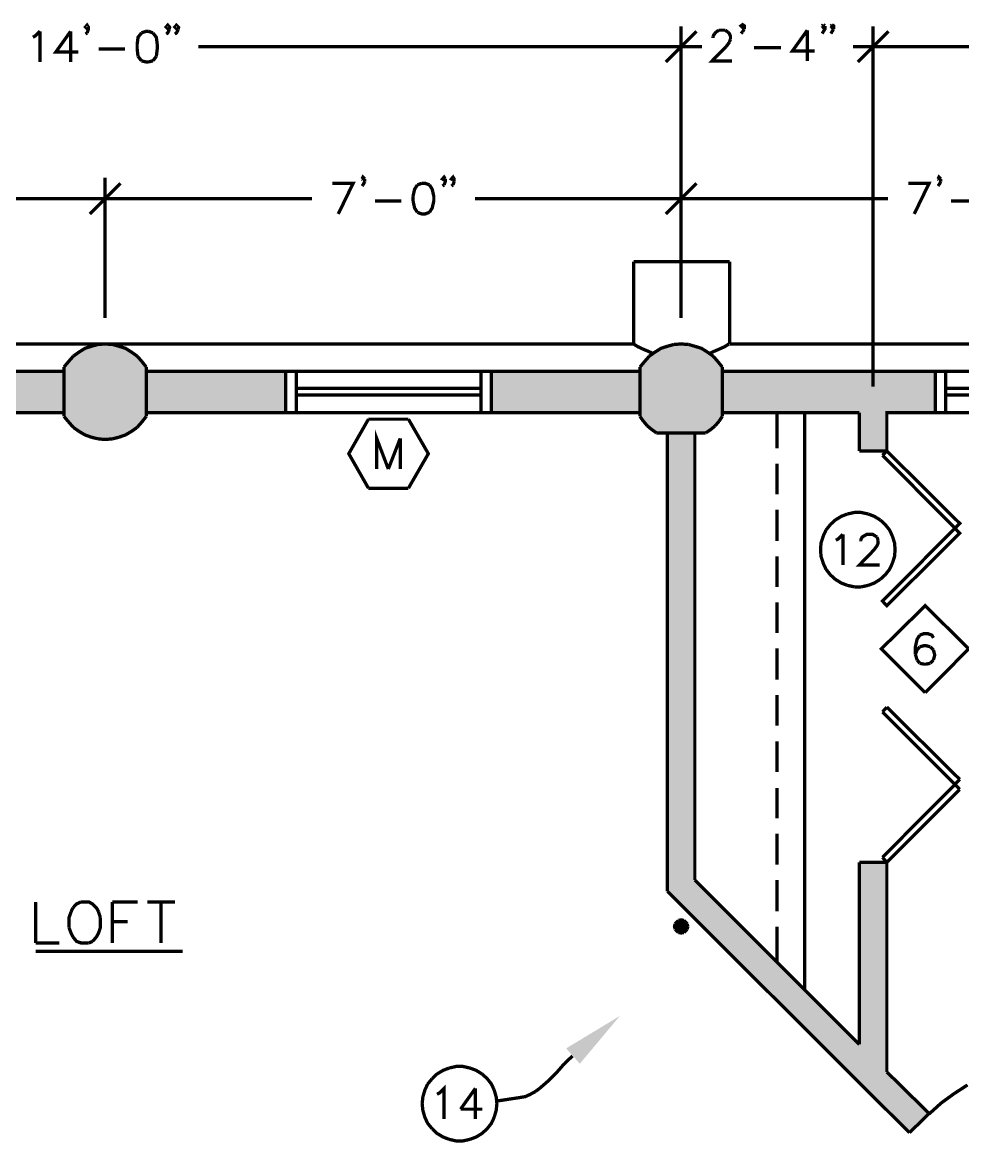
# Model space of a CAD drawing. Header units: millimetres. Extents: x 31 to 857, y 6 to 562.
# Drawn here: x 94.2 to 166.8, y 440.4 to 526.9 of the extents above; entities that cross this region are included whole.
import ezdxf

# ---------------------------------------------------------------- set-up
doc = ezdxf.new("R2010")
doc.units = ezdxf.units.MM
doc.layers.add('H', color=7, linetype='Continuous')
doc.layers.add('P', color=7, linetype='Continuous')

msp = doc.modelspace()

# ---------------------------------------------------------------- hatches: boundary and pattern name
at = {"layer": 'H', "linetype": 'Continuous'}
for points in [[(98.39, 501.28), (98.972, 501.65), (102.905, 501.28), (98.39, 501.28)], [(98.972, 501.65), (99.607, 501.915), (102.323, 501.65), (98.972, 501.65)], [(102.905, 501.28), (98.972, 501.65), (102.323, 501.65), (102.905, 501.28)], [(99.607, 501.915), (100.277, 502.038), (101.635, 501.915), (99.607, 501.915)], [(102.323, 501.65), (99.607, 501.915), (101.635, 501.915), (102.323, 501.65)], [(101.635, 501.915), (100.277, 502.038), (100.965, 502.038), (101.635, 501.915)], [(142.84, 501.28), (143.422, 501.65), (147.355, 501.28), (142.84, 501.28)], [(143.422, 501.65), (144.057, 501.915), (146.773, 501.65), (143.422, 501.65)], [(147.355, 501.28), (143.422, 501.65), (146.773, 501.65), (147.355, 501.28)], [(144.057, 501.915), (144.727, 502.038), (146.138, 501.915), (144.057, 501.915)], [(146.773, 501.65), (144.057, 501.915), (146.138, 501.915), (146.773, 501.65)], [(146.138, 501.915), (144.727, 502.038), (145.415, 502.038), (146.138, 501.915)], [(97.455, 500.257), (97.878, 500.803), (103.805, 500.257), (97.455, 500.257)], [(97.878, 500.803), (98.39, 501.28), (103.382, 500.803), (97.878, 500.803)], [(103.805, 500.257), (97.878, 500.803), (103.382, 500.803), (103.805, 500.257)], [(103.382, 500.803), (98.39, 501.28), (102.905, 501.28), (103.382, 500.803)], [(141.905, 500.257), (142.328, 500.803), (148.255, 500.257), (141.905, 500.257)], [(142.328, 500.803), (142.84, 501.28), (147.867, 500.803), (142.328, 500.803)], [(148.255, 500.257), (142.328, 500.803), (147.867, 500.803), (148.255, 500.257)], [(147.867, 500.803), (142.84, 501.28), (147.355, 501.28), (147.867, 500.803)], [(59.355, 496.746), (59.355, 499.921), (97.455, 496.746), (59.355, 496.746)], [(97.455, 496.746), (59.355, 499.921), (97.455, 499.921), (97.455, 496.746)], [(97.455, 496.447), (97.455, 500.257), (103.805, 496.447), (97.455, 496.447)], [(103.805, 496.447), (97.455, 500.257), (103.805, 500.257), (103.805, 496.447)], [(103.805, 496.746), (103.805, 499.921), (114.547, 496.746), (103.805, 496.746)], [(114.547, 496.746), (103.805, 499.921), (114.547, 499.921), (114.547, 496.746)], [(130.422, 496.746), (130.422, 499.921), (141.905, 496.746), (130.422, 496.746)], [(141.905, 496.746), (130.422, 499.921), (141.905, 499.921), (141.905, 496.746)], [(141.905, 496.447), (141.905, 500.257), (148.255, 496.447), (141.905, 496.447)], [(148.255, 496.447), (141.905, 500.257), (148.255, 500.257), (148.255, 496.447)], [(148.255, 496.746), (148.255, 499.921), (164.677, 496.746), (148.255, 496.746)], [(164.677, 496.746), (148.255, 499.921), (164.677, 499.921), (164.677, 496.746)], [(97.878, 495.9), (97.455, 496.447), (103.382, 495.9), (97.878, 495.9)], [(103.382, 495.9), (97.455, 496.447), (103.805, 496.447), (103.382, 495.9)], [(142.275, 495.935), (141.905, 496.447), (147.902, 495.935), (142.275, 495.935)], [(147.902, 495.935), (141.905, 496.447), (148.255, 496.447), (147.902, 495.935)], [(158.838, 493.783), (158.838, 496.746), (160.955, 493.783), (158.838, 493.783)], [(160.955, 493.783), (158.838, 496.746), (160.955, 496.746), (160.955, 493.783)], [(98.39, 495.388), (97.878, 495.9), (102.905, 495.388), (98.39, 495.388)], [(102.905, 495.388), (97.878, 495.9), (103.382, 495.9), (102.905, 495.388)], [(98.972, 495.053), (98.39, 495.388), (102.323, 495.053), (98.972, 495.053)], [(102.323, 495.053), (98.39, 495.388), (102.87, 495.388), (102.323, 495.053)], [(142.699, 495.512), (142.275, 495.935), (147.496, 495.512), (142.699, 495.512)], [(147.496, 495.512), (142.275, 495.935), (147.902, 495.935), (147.496, 495.512)], [(143.175, 495.177), (142.699, 495.512), (146.985, 495.177), (143.175, 495.177)], [(146.985, 495.177), (142.699, 495.512), (147.496, 495.512), (146.985, 495.177)], [(99.607, 494.788), (98.972, 495.053), (101.635, 494.788), (99.607, 494.788)], [(101.635, 494.788), (98.972, 495.053), (102.323, 495.053), (101.635, 494.788)], [(100.277, 494.665), (99.607, 494.788), (100.965, 494.665), (100.277, 494.665)], [(100.965, 494.665), (99.607, 494.788), (101.635, 494.788), (100.965, 494.665)], [(144.022, 460.675), (144.022, 495.177), (146.138, 460.675), (144.022, 460.675)], [(146.138, 460.675), (144.022, 495.177), (146.138, 495.177), (146.138, 460.675)], [(158.838, 447.975), (158.838, 462.033), (160.955, 447.975), (158.838, 447.975)], [(160.955, 447.975), (158.838, 462.033), (160.955, 462.033), (160.955, 447.975)], [(144.022, 459.775), (144.022, 460.675), (147.02, 459.775), (144.022, 459.775)], [(147.02, 459.775), (144.022, 460.675), (146.138, 460.675), (147.02, 459.775)], [(146.844, 456.988), (144.022, 459.775), (149.86, 456.988), (146.844, 456.988)], [(149.86, 456.988), (144.022, 459.775), (147.02, 459.775), (149.86, 456.988)], [(144.657, 457.323), (144.692, 457.412), (145.538, 457.323), (144.657, 457.323)], [(144.692, 457.412), (144.78, 457.5), (145.503, 457.412), (144.692, 457.412)], [(145.538, 457.323), (144.692, 457.412), (145.503, 457.412), (145.538, 457.323)], [(144.78, 457.5), (144.868, 457.535), (145.415, 457.5), (144.78, 457.5)], [(145.503, 457.412), (144.78, 457.5), (145.415, 457.5), (145.503, 457.412)], [(144.868, 457.535), (144.956, 457.588), (145.327, 457.535), (144.868, 457.535)], [(145.415, 457.5), (144.868, 457.535), (145.327, 457.535), (145.415, 457.5)], [(145.327, 457.535), (144.956, 457.588), (145.239, 457.588), (145.327, 457.535)], [(144.568, 457.165), (144.604, 457.235), (145.627, 457.165), (144.568, 457.165)], [(144.568, 457.077), (144.568, 457.165), (145.627, 457.077), (144.568, 457.077)], [(145.627, 457.077), (144.568, 457.165), (145.627, 457.165), (145.627, 457.077)], [(144.568, 456.988), (144.568, 457.077), (145.627, 456.988), (144.568, 456.988)], [(145.627, 456.988), (144.568, 457.077), (145.627, 457.077), (145.627, 456.988)], [(144.604, 456.865), (144.568, 456.988), (145.591, 456.865), (144.604, 456.865)], [(145.591, 456.865), (144.568, 456.988), (145.627, 456.988), (145.591, 456.865)], [(144.604, 457.235), (144.657, 457.323), (145.591, 457.235), (144.604, 457.235)], [(145.627, 457.165), (144.604, 457.235), (145.591, 457.235), (145.627, 457.165)], [(144.657, 456.777), (144.604, 456.865), (145.538, 456.777), (144.657, 456.777)], [(145.538, 456.777), (144.604, 456.865), (145.591, 456.865), (145.538, 456.777)], [(145.591, 457.235), (144.657, 457.323), (145.538, 457.323), (145.591, 457.235)], [(144.692, 456.688), (144.657, 456.777), (145.503, 456.688), (144.692, 456.688)], [(145.503, 456.688), (144.657, 456.777), (145.538, 456.777), (145.503, 456.688)], [(144.78, 456.653), (144.692, 456.688), (145.415, 456.653), (144.78, 456.653)], [(145.415, 456.653), (144.692, 456.688), (145.503, 456.688), (145.415, 456.653)], [(144.868, 456.6), (144.78, 456.653), (145.327, 456.6), (144.868, 456.6)], [(145.327, 456.6), (144.78, 456.653), (145.415, 456.653), (145.327, 456.6)], [(144.956, 456.565), (144.868, 456.6), (145.239, 456.565), (144.956, 456.565)], [(145.239, 456.565), (144.868, 456.6), (145.327, 456.6), (145.239, 456.565)], [(145.027, 456.53), (144.956, 456.565), (145.115, 456.53), (145.027, 456.53)], [(145.115, 456.53), (144.956, 456.565), (145.239, 456.565), (145.115, 456.53)], [(149.86, 453.99), (146.844, 456.988), (149.86, 456.988), (149.86, 453.99)], [(149.86, 453.99), (149.86, 456.988), (152.859, 453.99), (149.86, 453.99)], [(150.019, 453.813), (149.86, 453.99), (153.035, 453.813), (150.019, 453.813)], [(153.035, 453.813), (149.86, 453.99), (152.859, 453.99), (153.035, 453.813)], [(151.518, 452.296), (150.019, 453.813), (153.035, 452.296), (151.518, 452.296)], [(153.035, 452.296), (150.019, 453.813), (153.035, 453.813), (153.035, 452.296)], [(153.035, 452.296), (153.035, 453.813), (154.517, 452.296), (153.035, 452.296)], [(155.875, 447.975), (151.518, 452.296), (158.838, 447.975), (155.875, 447.975)], [(158.838, 447.975), (151.518, 452.296), (154.517, 452.296), (158.838, 447.975)], [(137.248, 446.493), (136.19, 447.675), (140.335, 450.18), (137.248, 446.493)], [(157.992, 445.858), (155.875, 447.975), (160.955, 445.858), (157.992, 445.858)], [(160.955, 445.858), (155.875, 447.975), (160.955, 447.975), (160.955, 445.858)], [(161.202, 442.648), (157.992, 445.858), (164.218, 442.648), (161.202, 442.648)], [(164.218, 442.648), (157.992, 445.858), (160.955, 445.858), (164.218, 442.648)], [(162.683, 441.149), (161.202, 442.648), (164.218, 442.648), (162.683, 441.149)]]:
    msp.add_hatch(color=256, dxfattribs=at).paths.add_polyline_path(points)

# ---------------------------------------------------------------- linework, layer by layer
at = {"layer": 'P', "const_width": 0.254}
for points in [[(99.307, 526.503), (99.219, 526.38), (99.095, 526.503), (99.219, 526.644), (99.307, 526.503)], [(99.307, 526.503), (99.307, 526.292), (99.219, 526.045)], [(105.569, 526.503), (105.445, 526.38), (105.322, 526.503), (105.445, 526.644), (105.569, 526.503)], [(105.569, 526.503), (105.569, 526.292)], [(106.257, 526.503), (106.116, 526.38), (105.992, 526.503), (106.116, 526.644), (106.257, 526.503)], [(106.257, 526.503), (106.257, 526.292)], [(145.062, 504.031), (145.062, 526.556)], [(145.062, 504.031), (145.062, 526.556)], [(149.931, 526.591), (149.807, 526.468), (149.684, 526.591), (149.807, 526.68), (149.931, 526.591), (149.931, 526.344)], [(155.945, 526.591), (156.034, 526.68)], [(156.157, 526.591), (156.034, 526.468), (155.945, 526.591)], [(156.034, 526.68), (156.157, 526.591)], [(156.157, 526.591), (156.157, 526.344), (156.034, 526.133)], [(156.616, 526.591), (156.704, 526.68)], [(156.827, 526.591), (156.704, 526.468), (156.616, 526.591)], [(156.704, 526.68), (156.827, 526.591), (156.827, 526.344)], [(159.879, 498.74), (159.879, 526.556)], [(159.879, 498.74), (159.879, 526.556)], [(95.038, 525.709), (95.25, 525.833), (95.585, 526.168)], [(95.585, 526.168), (95.585, 523.804)], [(97.949, 526.168), (96.802, 524.563), (98.548, 524.563)], [(97.949, 526.168), (97.949, 523.804)], [(99.219, 526.045), (99.095, 525.956)], [(103.417, 526.045), (103.152, 525.709), (103.082, 525.163), (103.082, 524.81)], [(103.752, 526.168), (103.417, 526.045)], [(103.964, 526.168), (103.752, 526.168)], [(103.752, 526.168), (103.752, 526.168)], [(104.299, 526.045), (103.964, 526.168)], [(104.634, 525.163), (104.563, 525.709), (104.299, 526.045)], [(105.569, 526.292), (105.445, 526.045), (105.322, 525.956)], [(106.257, 526.292), (106.116, 526.045), (105.992, 525.956)], [(143.88, 523.804), (146.244, 526.168)], [(146.244, 526.168), (143.88, 523.804)], [(147.514, 525.78), (147.655, 525.992)], [(147.514, 525.657), (147.514, 525.78)], [(147.655, 525.992), (147.779, 526.133)], [(147.779, 526.133), (147.99, 526.256)], [(147.99, 526.256), (148.449, 526.256)], [(148.449, 526.256), (148.661, 526.133)], [(148.661, 526.133), (148.784, 525.992), (148.872, 525.78), (148.872, 525.568)], [(148.872, 525.568), (148.784, 525.321)], [(149.807, 526.133), (149.684, 525.992)], [(149.931, 526.344), (149.807, 526.133)], [(154.799, 526.256), (153.652, 524.651), (155.363, 524.651)], [(154.799, 526.256), (154.799, 523.875)], [(156.034, 526.133), (155.945, 525.992)], [(156.704, 526.133), (156.616, 525.992)], [(156.827, 526.344), (156.704, 526.133)], [(158.697, 523.804), (161.061, 526.168)], [(161.061, 526.168), (158.697, 523.804)], [(100.101, 524.81), (102.147, 524.81)], [(103.082, 524.81), (103.152, 524.228)], [(104.563, 524.228), (104.634, 524.81), (104.634, 525.163)], [(146.685, 524.986), (107.809, 524.986)], [(143.51, 524.986), (145.838, 524.986)], [(148.537, 524.986), (147.443, 523.875), (148.996, 523.875)], [(148.784, 525.321), (148.537, 524.986)], [(150.689, 524.898), (152.77, 524.898)], [(158.327, 524.986), (189.988, 524.986)], [(161.502, 524.986), (158.45, 524.986)], [(103.152, 524.228), (103.417, 523.893)], [(103.417, 523.893), (103.752, 523.804)], [(103.752, 523.804), (103.964, 523.804)], [(103.964, 523.804), (104.299, 523.893)], [(104.299, 523.893), (104.563, 524.228)], [(99.43, 512.075), (101.794, 514.438)], [(101.794, 514.438), (99.43, 512.075)], [(100.612, 504.031), (100.612, 514.862)], [(100.612, 504.031), (100.612, 514.862)], [(118.145, 514.438), (119.75, 514.438), (118.604, 512.075)], [(120.438, 514.773), (120.509, 514.914), (120.65, 514.773)], [(120.509, 514.703), (120.438, 514.773)], [(120.509, 514.315), (120.438, 514.227)], [(120.65, 514.773), (120.509, 514.703)], [(120.65, 514.562), (120.509, 514.315)], [(120.65, 514.773), (120.65, 514.562)], [(124.707, 514.315), (124.495, 513.98), (124.372, 513.433)], [(125.042, 514.438), (124.707, 514.315)], [(125.642, 514.315), (125.307, 514.438), (125.042, 514.438), (125.042, 514.438)], [(125.642, 512.198), (125.853, 512.533), (125.977, 513.08), (125.977, 513.433), (125.853, 513.98), (125.642, 514.315)], [(126.771, 514.703), (126.647, 514.773), (126.771, 514.914), (126.859, 514.773)], [(126.771, 514.315), (126.647, 514.227)], [(126.859, 514.773), (126.771, 514.703)], [(126.859, 514.773), (126.859, 514.562), (126.771, 514.315)], [(127.459, 514.703), (127.335, 514.773), (127.459, 514.914), (127.547, 514.773), (127.547, 514.562)], [(127.459, 514.315), (127.335, 514.227)], [(127.547, 514.773), (127.459, 514.703)], [(127.547, 514.562), (127.459, 514.315)], [(143.88, 512.075), (146.244, 514.438)], [(146.244, 514.438), (143.88, 512.075)], [(145.062, 504.031), (145.062, 514.862)], [(145.062, 504.031), (145.062, 514.862)], [(162.595, 514.438), (164.2, 514.438), (163.054, 512.075)], [(164.888, 514.773), (164.959, 514.914), (165.1, 514.773)], [(164.959, 514.703), (164.888, 514.773)], [(164.959, 514.315), (164.888, 514.227)], [(165.1, 514.773), (164.959, 514.703)], [(165.1, 514.562), (164.959, 514.315)], [(165.1, 514.773), (165.1, 514.562)], [(124.372, 513.433), (124.372, 513.08)], [(102.235, 513.256), (84.702, 513.256)], [(99.06, 513.256), (116.575, 513.256)], [(121.444, 513.08), (123.472, 513.08)], [(124.372, 513.08), (124.495, 512.533), (124.707, 512.198)], [(146.685, 513.256), (129.152, 513.256)], [(143.51, 513.256), (161.025, 513.256)], [(165.894, 513.08), (167.922, 513.08)], [(124.707, 512.198), (125.042, 512.075), (125.307, 512.075), (125.642, 512.198)], [(148.802, 508.388), (141.393, 508.388)], [(141.393, 502.038), (141.393, 508.388)], [(148.802, 502.038), (148.802, 508.388)], [(141.393, 502.038), (59.902, 502.038)], [(99.554, 501.862), (99.06, 501.703), (98.584, 501.403), (98.16, 501.103)], [(100.065, 502.003), (99.554, 501.862)], [(101.177, 502.003), (100.612, 502.038), (100.065, 502.003)], [(101.671, 501.862), (101.177, 502.003)], [(102.658, 501.403), (102.182, 501.703), (101.671, 501.862)], [(103.082, 501.103), (102.658, 501.403)], [(141.393, 502.038), (141.728, 501.826), (142.099, 501.65)], [(142.099, 501.65), (142.487, 501.491), (142.875, 501.315)], [(144.004, 501.862), (143.51, 501.703), (143.034, 501.403), (142.61, 501.103)], [(144.515, 502.003), (144.004, 501.862)], [(145.627, 502.003), (145.062, 502.038), (144.515, 502.003)], [(146.121, 501.862), (145.627, 502.003)], [(147.108, 501.403), (146.632, 501.703), (146.121, 501.862)], [(147.532, 501.103), (147.108, 501.403)], [(147.267, 501.315), (147.655, 501.491), (148.026, 501.65)], [(148.026, 501.65), (148.414, 501.826), (148.749, 502.038)], [(230.293, 502.038), (148.802, 502.038)], [(98.16, 501.103), (97.79, 500.68), (97.437, 500.257)], [(103.452, 500.68), (103.082, 501.103)], [(103.787, 500.257), (103.452, 500.68)], [(142.61, 501.103), (142.24, 500.68), (141.887, 500.257)], [(147.902, 500.68), (147.532, 501.103)], [(148.237, 500.257), (147.902, 500.68)], [(59.337, 499.921), (97.437, 499.921)], [(97.437, 496.447), (97.437, 500.257)], [(103.787, 496.447), (103.787, 500.257)], [(103.787, 499.921), (141.887, 499.921)], [(130.422, 499.921), (114.547, 499.921)], [(114.547, 499.921), (114.547, 496.746)], [(115.358, 499.921), (115.358, 496.746)], [(129.611, 499.921), (129.611, 496.746)], [(130.422, 499.921), (130.422, 496.746)], [(141.887, 496.447), (141.887, 500.257)], [(148.237, 496.447), (148.237, 500.257)], [(148.237, 499.921), (186.337, 499.921)], [(180.552, 499.921), (180.552, 496.746), (164.677, 496.746)], [(180.552, 499.921), (164.677, 499.921), (164.677, 496.746)], [(165.47, 499.921), (165.47, 496.746)], [(129.611, 498.616), (115.358, 498.616)], [(129.611, 498.105), (115.358, 498.105)], [(179.74, 498.616), (165.47, 498.616)], [(179.74, 498.105), (165.47, 498.105)], [(59.337, 496.746), (97.437, 496.746)], [(97.437, 496.447), (97.79, 496.023)], [(103.082, 495.6), (103.452, 496.023), (103.787, 496.447)], [(103.787, 496.746), (141.887, 496.746)], [(130.422, 496.746), (114.547, 496.746)], [(120.932, 490.908), (119.415, 493.571), (120.932, 496.235)], [(120.932, 496.235), (124.019, 496.235)], [(120.932, 496.235), (120.932, 496.235)], [(124.019, 496.235), (125.554, 493.571), (124.019, 490.908)], [(141.887, 496.447), (142.152, 496.076)], [(147.99, 496.076), (148.237, 496.447)], [(148.237, 496.746), (158.821, 496.746)], [(152.471, 496.746), (152.471, 493.995)], [(154.587, 496.746), (154.587, 452.208)], [(158.821, 496.746), (158.821, 493.783)], [(160.937, 493.783), (160.937, 496.746), (186.337, 496.746)], [(97.79, 496.023), (98.16, 495.6)], [(98.16, 495.6), (98.584, 495.3)], [(98.584, 495.3), (99.06, 495.018), (99.554, 494.841)], [(101.671, 494.841), (102.182, 495.018), (102.658, 495.3), (103.082, 495.6)], [(121.567, 492.39), (121.567, 494.753), (122.467, 492.39)], [(142.152, 496.076), (142.452, 495.723)], [(142.452, 495.723), (142.787, 495.441), (143.157, 495.177)], [(146.967, 495.177), (147.355, 495.441), (147.69, 495.723)], [(147.69, 495.723), (147.99, 496.076)], [(99.554, 494.841), (100.065, 494.718)], [(100.065, 494.718), (100.612, 494.665), (101.177, 494.718)], [(101.177, 494.718), (101.671, 494.841)], [(122.467, 492.39), (123.384, 494.753)], [(123.384, 494.753), (123.384, 492.39)], [(143.157, 495.177), (146.967, 495.177)], [(144.004, 495.177), (144.004, 459.793)], [(146.121, 495.177), (146.121, 460.675)], [(160.937, 493.783), (158.821, 493.783)], [(160.602, 493.448), (160.937, 493.783), (166.564, 488.192), (166.194, 487.821)], [(152.471, 492.813), (152.471, 490.432)], [(166.194, 487.821), (160.602, 493.448)], [(160.602, 493.448), (160.602, 493.448)], [(124.019, 490.908), (120.932, 490.908)], [(152.471, 489.25), (152.471, 486.833)], [(157.886, 488.915), (157.427, 488.738), (156.968, 488.456), (156.58, 488.103)], [(159.508, 488.915), (158.944, 489.038), (158.45, 489.038), (157.886, 488.915)], [(160.426, 488.456), (159.967, 488.738), (159.508, 488.915)], [(161.361, 487.221), (161.149, 487.68), (160.814, 488.103), (160.426, 488.456)], [(156.245, 487.68), (156.034, 487.221), (155.857, 486.675), (155.822, 486.163), (155.857, 485.652), (156.034, 485.105), (156.245, 484.646)], [(156.58, 488.103), (156.245, 487.68)], [(160.602, 482.194), (166.194, 487.821), (166.564, 487.433), (160.937, 481.842), (160.602, 482.194), (160.602, 482.194)], [(157.004, 486.886), (157.215, 487.01), (157.551, 487.345)], [(157.551, 487.345), (157.551, 484.981)], [(158.909, 486.886), (159.032, 487.133), (159.173, 487.221)], [(158.909, 486.798), (158.909, 486.886)], [(159.173, 487.221), (159.385, 487.345), (159.844, 487.345), (160.055, 487.221)], [(160.267, 486.886), (160.267, 486.675), (160.179, 486.463), (159.932, 486.128)], [(160.055, 487.221), (160.179, 487.133)], [(160.179, 487.133), (160.267, 486.886)], [(161.572, 486.163), (161.537, 486.675), (161.361, 487.221)], [(159.932, 486.128), (158.821, 484.981), (160.39, 484.981)], [(161.361, 485.105), (161.537, 485.652), (161.572, 486.163), (161.572, 486.163)], [(152.471, 485.652), (152.471, 483.288)], [(160.426, 483.87), (160.814, 484.223), (161.149, 484.646), (161.361, 485.105)], [(156.245, 484.646), (156.58, 484.223)], [(156.58, 484.223), (156.968, 483.87), (157.427, 483.588), (157.886, 483.411)], [(157.886, 483.411), (158.45, 483.288)], [(158.45, 483.288), (158.944, 483.288)], [(158.944, 483.288), (159.508, 483.411)], [(159.508, 483.411), (159.967, 483.588), (160.426, 483.87)], [(152.471, 482.106), (152.471, 479.725)], [(167.252, 478.508), (163.901, 481.842), (160.514, 478.508), (163.901, 475.121), (163.901, 475.121)], [(164.536, 479.354), (164.412, 479.566), (164.077, 479.69), (163.812, 479.69), (163.477, 479.566)], [(163.477, 479.566), (163.266, 479.231), (163.142, 478.667), (163.142, 478.084)], [(152.471, 478.543), (152.471, 476.127)], [(163.266, 478.42), (163.142, 478.084)], [(163.142, 478.084), (163.266, 477.661)], [(163.477, 478.667), (163.266, 478.42)], [(164.289, 478.667), (163.953, 478.755), (163.812, 478.755), (163.477, 478.667)], [(163.901, 475.121), (167.252, 478.508)], [(164.536, 478.42), (164.289, 478.667)], [(164.536, 477.661), (164.624, 477.996), (164.624, 478.084), (164.536, 478.42)], [(163.266, 477.661), (163.477, 477.397)], [(163.477, 477.397), (163.812, 477.326)], [(163.812, 477.326), (163.953, 477.326)], [(163.953, 477.326), (164.289, 477.397)], [(164.289, 477.397), (164.536, 477.661)], [(152.471, 474.945), (152.471, 472.581)], [(160.602, 473.639), (160.937, 474.01)], [(166.194, 468.048), (160.602, 473.639), (160.602, 473.639)], [(160.937, 474.01), (166.564, 468.436)], [(152.471, 471.382), (152.471, 469.018)], [(152.471, 467.783), (152.471, 465.42)], [(160.602, 462.421), (166.194, 468.048)], [(166.564, 467.66), (160.937, 462.033), (160.602, 462.421)], [(166.564, 468.436), (166.194, 468.048)], [(166.194, 468.048), (166.564, 467.66)], [(152.471, 464.238), (152.471, 461.857)], [(160.602, 462.421), (160.602, 462.421)], [(158.821, 462.033), (160.937, 462.033)], [(158.821, 462.033), (158.821, 447.975)], [(160.937, 462.033), (160.937, 445.858)], [(158.821, 447.975), (146.121, 460.675)], [(152.471, 460.675), (152.471, 458.258)], [(95.25, 458.982), (95.25, 455.807)], [(98.76, 458.982), (98.407, 458.823), (98.125, 458.523)], [(100.101, 458.223), (99.942, 458.523), (99.642, 458.823), (99.342, 458.982), (98.76, 458.982), (98.76, 458.982)], [(101.159, 455.807), (101.159, 458.982)], [(101.159, 458.982), (103.117, 458.982)], [(103.875, 458.982), (105.992, 458.982)], [(104.934, 458.982), (104.934, 455.807)], [(162.683, 441.166), (144.004, 459.793)], [(97.984, 458.223), (97.825, 457.764), (97.825, 456.988)], [(98.125, 458.523), (97.984, 458.223)], [(100.242, 457.764), (100.101, 458.223)], [(99.642, 455.93), (99.942, 456.283), (100.101, 456.565), (100.242, 456.988), (100.242, 457.764)], [(101.159, 457.465), (102.358, 457.465)], [(144.604, 457.288), (144.551, 457.077), (144.604, 456.865)], [(144.851, 457.553), (144.727, 457.429), (144.604, 457.288)], [(145.274, 457.553), (145.062, 457.588), (144.851, 457.553)], [(145.538, 457.288), (145.397, 457.429), (145.274, 457.553)], [(145.574, 457.077), (145.538, 457.288)], [(97.825, 456.988), (97.984, 456.565), (98.125, 456.283)], [(144.604, 456.865), (144.727, 456.741), (144.851, 456.618)], [(144.851, 456.618), (145.062, 456.583), (145.274, 456.618)], [(145.274, 456.618), (145.397, 456.741), (145.538, 456.865)], [(145.538, 456.865), (145.574, 457.077), (145.574, 457.077)], [(152.471, 457.077), (152.471, 454.325)], [(95.25, 455.807), (97.067, 455.807)], [(98.125, 456.283), (98.407, 455.93), (98.76, 455.807), (99.342, 455.807)], [(99.342, 455.807), (99.642, 455.93)], [(95.25, 455.172), (106.592, 455.172)], [(136.684, 447.093), (136.049, 446.493)], [(127.159, 446.158), (126.7, 445.982), (126.224, 445.699), (125.853, 445.347)], [(128.764, 446.158), (128.217, 446.282), (127.706, 446.282), (127.159, 446.158)], [(129.699, 445.699), (129.24, 445.982), (128.764, 446.158)], [(136.049, 446.493), (135.467, 445.823), (134.832, 445.188), (134.144, 444.588)], [(125.853, 445.347), (125.501, 444.923)], [(130.634, 444.465), (130.422, 444.923), (130.087, 445.347), (129.699, 445.699)], [(164.2, 442.648), (160.937, 445.858)], [(125.501, 444.923), (125.289, 444.465), (125.13, 443.918), (125.077, 443.406), (125.13, 442.895), (125.289, 442.348), (125.501, 441.889)], [(126.224, 444.13), (126.436, 444.253), (126.771, 444.588), (126.771, 442.225)], [(129.187, 444.588), (128.041, 442.983)], [(129.187, 444.588), (129.187, 442.225)], [(130.845, 443.406), (130.792, 443.918), (130.634, 444.465)], [(133.809, 444.341), (133.421, 444.13), (133.05, 443.953), (132.627, 443.883)], [(134.144, 444.588), (133.809, 444.341)], [(167.164, 444.853), (166.105, 444.165), (165.135, 443.459), (164.2, 442.613)], [(130.634, 442.348), (130.792, 442.895), (130.845, 443.406), (130.845, 443.406)], [(132.627, 443.883), (130.881, 443.618)], [(128.041, 442.983), (129.734, 442.983)], [(164.2, 442.648), (162.683, 441.166)], [(125.501, 441.889), (125.853, 441.466)], [(129.699, 441.113), (130.087, 441.466), (130.422, 441.889), (130.634, 442.348)], [(125.853, 441.466), (126.224, 441.113), (126.7, 440.831), (127.159, 440.655)], [(128.764, 440.655), (129.24, 440.831), (129.699, 441.113)], [(127.159, 440.655), (127.706, 440.531), (128.217, 440.531), (128.764, 440.655)]]:
    msp.add_lwpolyline(points, dxfattribs=at)

doc.saveas('drawing.dxf')
